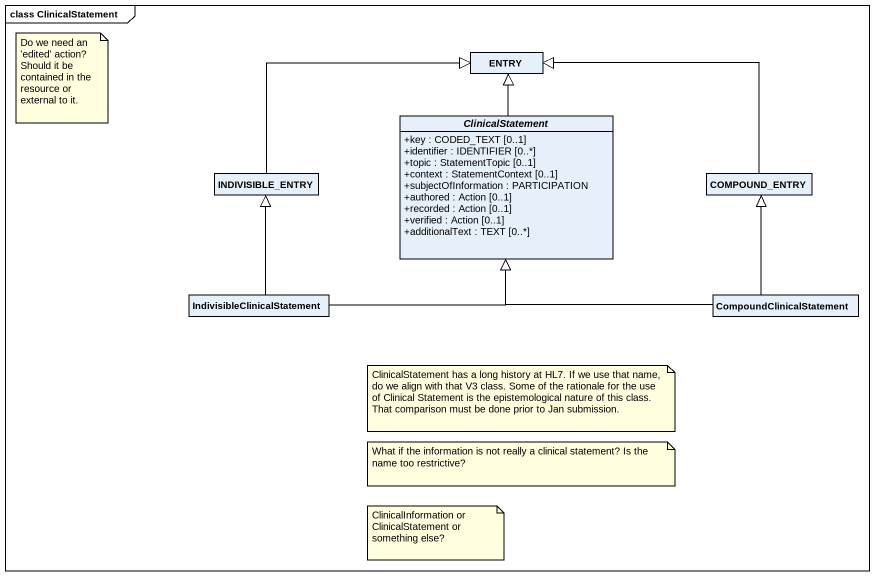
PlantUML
@startuml
mainframe class ClinicalStatement
hide circle
hide empty members
skinparam classAttributeIconSize 0
class ENTRY
abstract class ClinicalStatement {
  +key : CODED_TEXT [0..1]
  +identifier : IDENTIFIER [0..*]
  +topic : StatementTopic [0..1]
  +context : StatementContext [0..1]
  +subjectOfInformation : PARTICIPATION
  +authored : Action [0..1]
  +recorded : Action [0..1]
  +verified : Action [0..1]
  +additionalText : TEXT [0..*]
}
class INDIVISIBLE_ENTRY
class COMPOUND_ENTRY
class IndivisibleClinicalStatement
class CompoundClinicalStatement
ClinicalStatement -up-|> ENTRY
INDIVISIBLE_ENTRY -right-|> ENTRY
COMPOUND_ENTRY -left-|> ENTRY
IndivisibleClinicalStatement -right-|> ClinicalStatement
IndivisibleClinicalStatement -up-|> INDIVISIBLE_ENTRY
CompoundClinicalStatement -left-|> ClinicalStatement
CompoundClinicalStatement -up-|> COMPOUND_ENTRY
note as N1
  Do we need an 'edited' action? Should it be contained in the resource or external to it.
end note
note as N2
  ClinicalStatement has a long history at HL7. If we use that name, do we align with that V3 class. Some of the rationale for the use of Clinical Statement is the epistemological nature of this class.
  That comparison must be done prior to Jan submission.
end note
note as N3
  What if the information is not really a clinical statement? Is the name too restrictive?
end note
note as N4
  ClinicalInformation or ClinicalStatement or something else?
end note
@enduml
